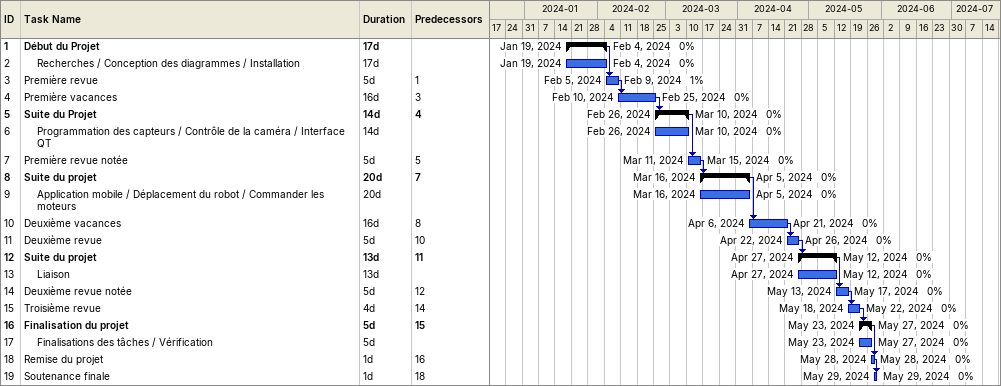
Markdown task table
| ID | Level | Task | Duration | Start | Finish | Predecessors | % complete |
|---|---|---|---|---|---|---|---|
| 1 | 1 | **Début du Projet** | 17d | 2024-01-19 | 2024-02-04 |  | 0 |
| 2 | 2 | Recherches / Conception des diagrammes / Installation | 17d | 2024-01-19 | 2024-02-04 |  | 0 |
| 3 | 1 | Première revue | 5d | 2024-02-05 | 2024-02-09 | 1 | 1 |
| 4 | 1 | Première vacances | 16d | 2024-02-10 | 2024-02-25 | 3 | 0 |
| 5 | 1 | **Suite du Projet** | 14d | 2024-02-26 | 2024-03-10 | 4 | 0 |
| 6 | 2 | Programmation des capteurs / Contrôle de la caméra / Interface QT | 14d | 2024-02-26 | 2024-03-10 |  | 0 |
| 7 | 1 | Première revue notée | 5d | 2024-03-11 | 2024-03-15 | 5 | 0 |
| 8 | 1 | **Suite du projet** | 20d | 2024-03-16 | 2024-04-05 | 7 | 0 |
| 9 | 2 | Application mobile / Déplacement du robot / Commander les moteurs | 20d | 2024-03-16 | 2024-04-05 |  | 0 |
| 10 | 1 | Deuxième vacances | 16d | 2024-04-06 | 2024-04-21 | 8 | 0 |
| 11 | 1 | Deuxième revue | 5d | 2024-04-22 | 2024-04-26 | 10 | 0 |
| 12 | 1 | **Suite du projet** | 13d | 2024-04-27 | 2024-05-12 | 11 | 0 |
| 13 | 2 | Liaison | 13d | 2024-04-27 | 2024-05-12 |  | 0 |
| 14 | 1 | Deuxième revue notée | 5d | 2024-05-13 | 2024-05-17 | 12 | 0 |
| 15 | 1 | Troisième revue | 4d | 2024-05-18 | 2024-05-22 | 14 | 0 |
| 16 | 1 | **Finalisation du projet** | 5d | 2024-05-23 | 2024-05-27 | 15 | 0 |
| 17 | 2 | Finalisations des tâches / Vérification | 5d | 2024-05-23 | 2024-05-27 |  | 0 |
| 18 | 1 | Remise du projet | 1d | 2024-05-28 | 2024-05-28 | 16 | 0 |
| 19 | 1 | Soutenance finale | 1d | 2024-05-29 | 2024-05-29 | 18 | 0 |
